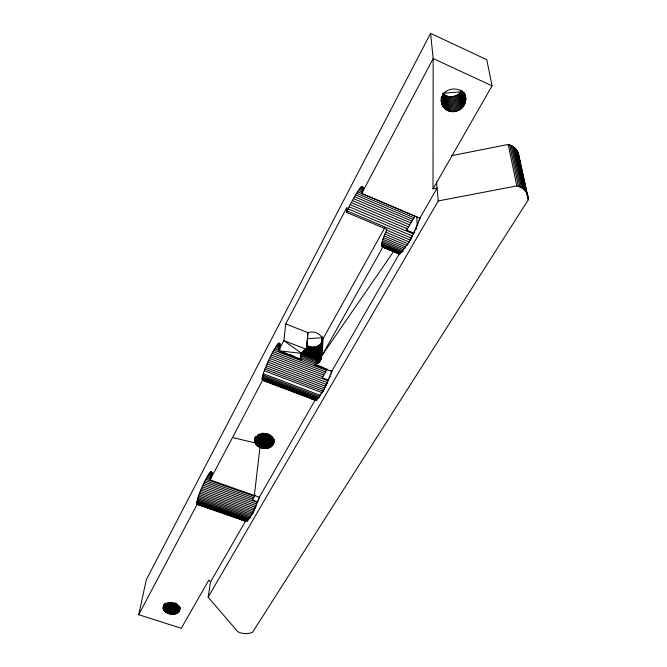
<?xml version="1.0" encoding="UTF-8"?>
<svg xmlns="http://www.w3.org/2000/svg" width="667" height="667" viewBox="0 0 667 667"><rect width="100%" height="100%" fill="white"/><g stroke="black" fill="none" stroke-linecap="round" stroke-linejoin="round"><path stroke-width="1" d="M433 188.903L433.183 58.546L430.574 33.35L486.768 59.696L492.054 85.835L433 188.903L437.11 188.111L419.735 218.317C414.866 230.857 409.546 244.447 399.416 253.627L331.674 371.386C327.564 381.424 323.845 393.305 315.132 400.142L259.221 497.332C255.686 505.428 253.01 516.25 245.498 521.185L197.107 504.419C193.922 500.367 217.659 452.993 210.088 479.865L259.738 497.374M346.698 212.448L346.923 207.345L285.743 323.945L283.859 340.579L278.464 350.725L301.517 359.763C299.875 355.503 302.151 350.65 306.612 349.408L308.029 332.683C313.106 330.774 319.952 332.816 321.969 338.144L323.136 338.603L322.028 355.394L320.835 354.936L322.028 355.394L393.772 251.276L399.416 253.627L382.158 246.865C380.749 240.987 385.034 234.876 386.843 229.356L346.698 212.448C346.865 209.571 367.75 170.802 361.756 193.405L420.343 218.417M254.727 440.745C255.694 430.423 274.412 432.224 273.895 442.396C271.302 453.418 250.5 448.316 255.253 436.802M331.674 371.386L314.699 364.841C318.876 363.882 321.878 359.821 321.394 355.519M321.727 350.492L321.861 348.474M465.624 100.767C467.425 84.684 440.67 85.484 441.362 100.85C441.204 107.162 447.349 112.206 453.46 111.672C462.723 111.314 468.601 101.459 464.432 92.88M319.902 361.372L321.135 343.222L321.944 341.779M321.727 337.535L321.811 336.243M320.36 360.664L321.586 342.521M320.727 359.913L321.127 353.869M321.336 350.842L321.802 343.797M321.452 350.875L321.861 344.847M322.128 340.829L322.119 337.018L320.91 355.102L321.252 357.529M321.002 359.138L321.202 356.12M321.644 350.684L321.802 347.057M322.311 340.629L322.328 337.81M321.177 358.337L321.311 356.328M321.711 350.292L321.844 348.274M318.051 363.223L319.318 345.064L321.135 343.222M318.751 362.665L320.002 344.505M319.368 362.039L320.61 343.889M317.3 363.732C321.619 353.135 307.037 357.72 302.685 351.976M317.709 357.971L318.584 345.564L319.318 345.064M317.467 361.306L315.608 364.549L314.699 364.841M316.158 356.937L316.925 346.373L318.584 345.564M316.475 364.174L316.567 362.881M316.967 357.295L317.775 346.006M314.382 356.503L315.107 346.898L316.925 346.373M315.291 356.687L316.033 346.673M313.448 356.32L314.149 347.048L315.107 346.898M301.125 353.818L301.201 352.893M311.514 355.92L312.206 347.115L314.149 347.048M312.481 356.136L313.182 347.123M310.547 355.678L311.231 347.032L306.712 345.481L305.986 354.027M309.58 355.419L310.272 346.865M307.712 354.786L308.421 346.315M308.638 355.119L309.33 346.623M300.842 357.379L301.042 354.961L300.842 357.379L301.517 359.763M306.828 354.427L307.545 345.931M305.203 353.61L305.611 348.808M306.411 349.475L307.854 332.458M303.802 352.776L304.069 349.775M304.469 353.193L304.727 350.258M303.21 352.351L303.385 350.292M315.875 400.467L262.498 380.298C258.896 376.405 285.676 323.603 278.464 350.725L301.476 359.596L301.242 358.437M300.809 356.57L300.992 354.561M300.967 358.196L301.084 356.903M322.378 340.22L322.444 338.619M273.52 443.788L273.962 439.836M273.753 443.105L274.079 440.137M273.895 442.396L274.22 439.436M271.744 446.215L272.753 437.319M272.303 445.673L273.086 438.744M272.795 445.081L273.57 438.161M273.203 444.447L273.753 439.503M254.335 495.606L261.581 433.592M270.418 447.165L271.661 436.276M271.11 446.715L272.236 436.827M268.851 447.882L270.352 435.017M269.66 447.549L271.027 435.676M267.117 448.341L268.759 434.484M268.001 448.141L269.626 434.284M265.283 448.532L267.067 433.683M266.216 448.466L267.984 433.625M264.349 448.516L266.15 433.675M262.481 448.291L264.307 433.45M263.415 448.441L265.224 433.592M260.689 447.79L262.54 432.95M261.572 448.066L263.415 433.233M259.029 447.032L260.664 434.184M257.57 446.056L259.104 434.192M258.271 446.573L259.913 433.717M256.378 444.889L257.662 435.017M256.945 445.498L258.346 434.626M254.927 442.188L255.578 437.252M255.936 436.977L255.161 442.896L232.516 437.552L210.088 479.865M255.486 443.588L256.395 436.677M255.886 444.255L256.92 436.351M254.777 441.471L255.303 437.519M451.676 155.653L508.204 144.472C512.915 145.531 517.125 149.024 518.467 153.735L528.289 199.792L252.56 632.249C247.907 634.367 242.296 634.025 237.785 631.707L208.146 597.198L210.53 581.966L245.498 521.185M178.206 612.489C184.167 605.311 169.66 599.733 164.682 604.669C158.829 611.856 173.22 617.342 178.206 612.489L179.323 606.353M178.664 612.073L179.59 606.962M179.048 611.622L179.79 607.529M179.373 611.139L179.923 608.071M179.606 610.639L180.223 607.52M176.472 613.498L177.964 605.319M177.105 613.206L178.414 606.053M177.689 612.873L178.989 605.711M174.312 614.09L176.196 603.868M175.062 613.94L176.947 603.718M175.788 613.748L177.48 604.544M172.72 614.224L174.812 602.976M173.528 614.182L175.613 602.935M171.085 614.132L173.195 602.893M171.903 614.207L174.012 602.96M168.676 613.615L170.81 602.376M169.46 613.84L171.594 602.593M170.268 614.015L172.386 602.768M167.192 613.023L169.151 602.801M167.917 613.34L169.868 603.118M165.283 611.831L166.867 603.652M165.866 612.264L167.642 603.068M166.5 612.665L168.468 602.443M163.899 610.347L165.299 603.201M164.29 610.864L165.683 603.718M164.757 611.356L166.341 603.185M163.082 608.162L163.548 605.027M163.165 608.713L163.965 604.627M163.332 609.271L164.332 604.16M163.582 609.813L164.774 603.685M210.53 581.966L208.888 580.032L181.241 628.289L138.711 614.707L146.331 579.665L430.574 33.35M415.683 230.082L416.65 227.964L416.091 227.722M255.178 495.047L252.451 500L258.146 502.001M327.289 369.059L322.269 377.772L328.781 380.273M414.065 233.167L406.653 230.032L414.932 216.258L357.479 191.737M138.711 614.707L197.107 504.419M232.516 437.552L262.498 380.298M361.756 193.405L433.183 58.546L492.054 85.835M323.136 338.603L384.751 227.814M322.028 355.394L383.008 246.832M410.205 240.595L411.347 238.578L410.789 238.344M208.146 597.198L438.261 200.934L436.552 181.883M444.922 108.763L443.205 93.847C448.774 98.966 458.537 96.815 461.998 90.253M250.25 517.367L250.667 516.75L250.192 516.583M315.649 363.99L314.824 364.741L326.388 369.351L323.803 367.901M438.261 200.934L516.792 185.91C522.261 187.035 527.18 191.354 528.106 196.998M442.838 93.272L460.789 91.804M307.52 338.669L322.803 337.735M311.231 347.032L312.206 347.115M278.464 350.725L301.667 353.427L283.859 340.579L306.612 349.408M196.882 502.601L248.241 520.418M196.832 503.285L247.265 520.769M196.848 503.81L247.34 521.311M196.932 504.185L246.006 521.194M199.125 494.555L253.076 513.373M251.692 514.115L252.168 514.282L252.943 512.898L252.468 512.74M198.624 495.99L251.609 514.449M198.182 497.349L251.192 515.799M197.791 498.616L250.834 517.067M197.465 499.791L249.558 517.9M197.207 500.85L249.341 518.959M197.007 501.792L248.199 519.568M202.243 486.76L256.203 505.678M255.544 506.595L256.028 506.762M201.551 488.352L255.494 507.253M254.794 508.196L255.278 508.362M200.892 489.945L254.827 508.821M254.027 509.763L254.502 509.93M200.258 491.529L254.194 510.372M253.252 511.281L253.727 511.447M199.675 493.063L253.61 511.897M205.853 479.214L254.419 496.331M258.771 498.666L259.246 498.833M205.128 480.615L253.66 497.699M258.221 500.183L258.696 500.358M204.402 482.083L252.893 499.141M203.668 483.6L257.687 502.584M202.951 485.167L256.937 504.119M210.597 471.894L212.565 472.586M210.163 472.336L212.123 473.028M209.671 472.936L212.606 473.97M209.121 473.67L212.056 474.712M208.538 474.545L211.464 475.588M207.904 475.554L210.83 476.588M207.245 476.663L211.139 478.039M206.562 477.897L210.447 479.265M246.09 521.294L240.687 519.526M262.665 376.271L319.56 397.815M262.431 377.33L318.401 398.524M262.273 378.256L317.334 399.083M262.206 379.014L317.325 399.858M262.223 379.615L316.433 400.108M262.314 380.04L316.592 400.55M265.608 367.434L324.279 389.778M264.957 369.126L323.637 391.454M322.111 392.038L322.62 392.238M264.365 370.752L322.094 392.696M321.202 393.497L321.719 393.697M263.373 373.737L320.185 395.289M262.981 375.062L319.827 396.615M309.938 398.182L316.375 400.634M268.668 360.255L327.397 382.725M326.713 383.5L327.23 383.7M267.851 362.073L326.555 384.509M325.813 385.318L326.33 385.518M267.058 363.89L325.746 386.293M324.896 387.093L325.413 387.294M266.316 365.674L324.029 387.685M323.962 388.819L324.479 389.019M330.599 374.487L331.115 374.679M272.094 353.252L324.604 373.437M329.932 376.213L330.44 376.413M271.227 354.919L323.695 375.071M329.198 378.006L329.715 378.197M270.368 356.662L322.786 376.763M269.51 358.437L328.272 380.957M276.838 345.306L279.723 346.423M300.884 354.594L318.192 361.289M276.138 346.315L279.982 347.79M300.15 355.586L317.434 362.264M275.396 347.457L280.19 349.308M300.333 357.087L316.633 363.373M274.612 348.741L279.398 350.592M281.316 351.326L285.142 352.801M289.937 354.652L293.763 356.128M299.516 358.346L315.799 364.624M318.668 365.733L323.462 367.575M273.795 350.142L326.413 370.41M331.199 372.828L331.716 373.02M272.953 351.651L325.513 371.878M315.416 356.703L318.292 357.82M313.773 356.361L318.626 358.246M278.589 343.255L280.474 343.98M302.109 352.359L304.936 353.452M310.897 355.761L318.459 358.688M278.072 343.772L279.998 344.514M302.176 353.101L318.568 359.438M277.48 344.455L280.373 345.573M301.559 353.768L318.893 360.472M285.743 323.945L308.029 332.683M381.716 244.522L401.259 252.685M381.666 245.398L400.3 253.177M381.724 246.081L400.383 253.86M381.891 246.573L399.633 253.977M382.158 246.865L398.991 253.885M383.5 237.685L405.569 246.932M382.941 239.336L405.027 248.583M382.491 240.862L403.618 249.708M382.133 242.246L403.277 251.084M381.866 243.472L402.326 252.018M386.518 230.073L410.505 240.178M385.651 232.091L409.638 242.179M408.504 242.296L409.063 242.53M384.859 234.042L407.879 243.713M407.379 244.13L407.937 244.364M384.134 235.91L407.162 245.573M350.283 204.711L407.27 228.831M414.09 231.991L414.657 232.233M349.258 206.828L413.482 233.984M348.257 208.963L412.439 236.06M411.914 236.26L412.481 236.493M347.299 211.08L411.447 238.136M354.494 196.707L411.714 221.052M417.825 223.628L418.384 223.87M353.443 198.599L410.597 222.886M416.992 225.646L417.55 225.888M352.384 200.575L409.48 224.804M351.326 202.618L408.371 226.797M358.387 190.362L362.156 191.979M419.226 219.877L419.785 220.11M356.512 193.263L413.89 217.725M355.519 194.931L412.815 219.335M361.372 186.668L363.273 187.477M360.739 187.302L363.582 188.519M360.022 188.136L362.865 189.353M359.238 189.161L363.015 190.779M330.707 370.393L332.233 371.452M518.467 153.735L518.976 157.796M518.001 152.418L528.281 198.441M519.193 158.796L528.289 199.792M517.392 151.151L526.638 192.888M516.633 149.958L525.838 191.646M515.749 148.849L524.904 190.495M514.732 147.832L523.828 189.428M513.615 146.923L522.636 188.478M512.389 146.123L521.327 187.644M511.064 145.439L519.927 186.935M509.671 144.889L518.442 186.368M508.204 144.472L516.792 185.91M465.041 94.456L465.658 98.516M464.916 94.355L465.699 99.641M464.09 93.005L465.441 101.893M463.498 92.129L465.141 103.001M462.948 92.196L464.724 104.077M462.148 91.246L464.207 105.128M461.389 91.229L463.573 106.12M460.689 92.154L462.856 107.053M459.905 93.005L462.048 107.921M459.038 93.789L461.164 108.713M458.104 94.489L460.205 109.43M457.103 95.106L459.171 110.055M456.053 95.623L458.104 110.58M454.961 96.048L456.978 111.005M453.835 96.373L455.828 111.339M452.693 96.59L454.652 111.556M451.534 96.698L453.46 111.672M450.383 96.707L452.284 111.672M449.241 96.598L451.109 111.572M448.124 96.39L449.958 111.356M447.032 96.073L448.841 111.039M445.99 95.656L447.774 110.605M444.997 95.148L446.757 110.088M444.064 94.539L445.798 109.471M442.538 94.064L444.122 107.971M442.188 96.198L443.413 107.112M441.804 97.257L442.805 106.178M441.371 96.64L441.587 98.599M441.412 97.274L442.288 105.194M441.195 97.757L441.896 104.16M441.271 100.117L441.596 103.085M441.204 100.008L441.421 101.984M416.742 216.683L417.259 225.704M406.57 228.031L406.653 230.032"/></g></svg>
